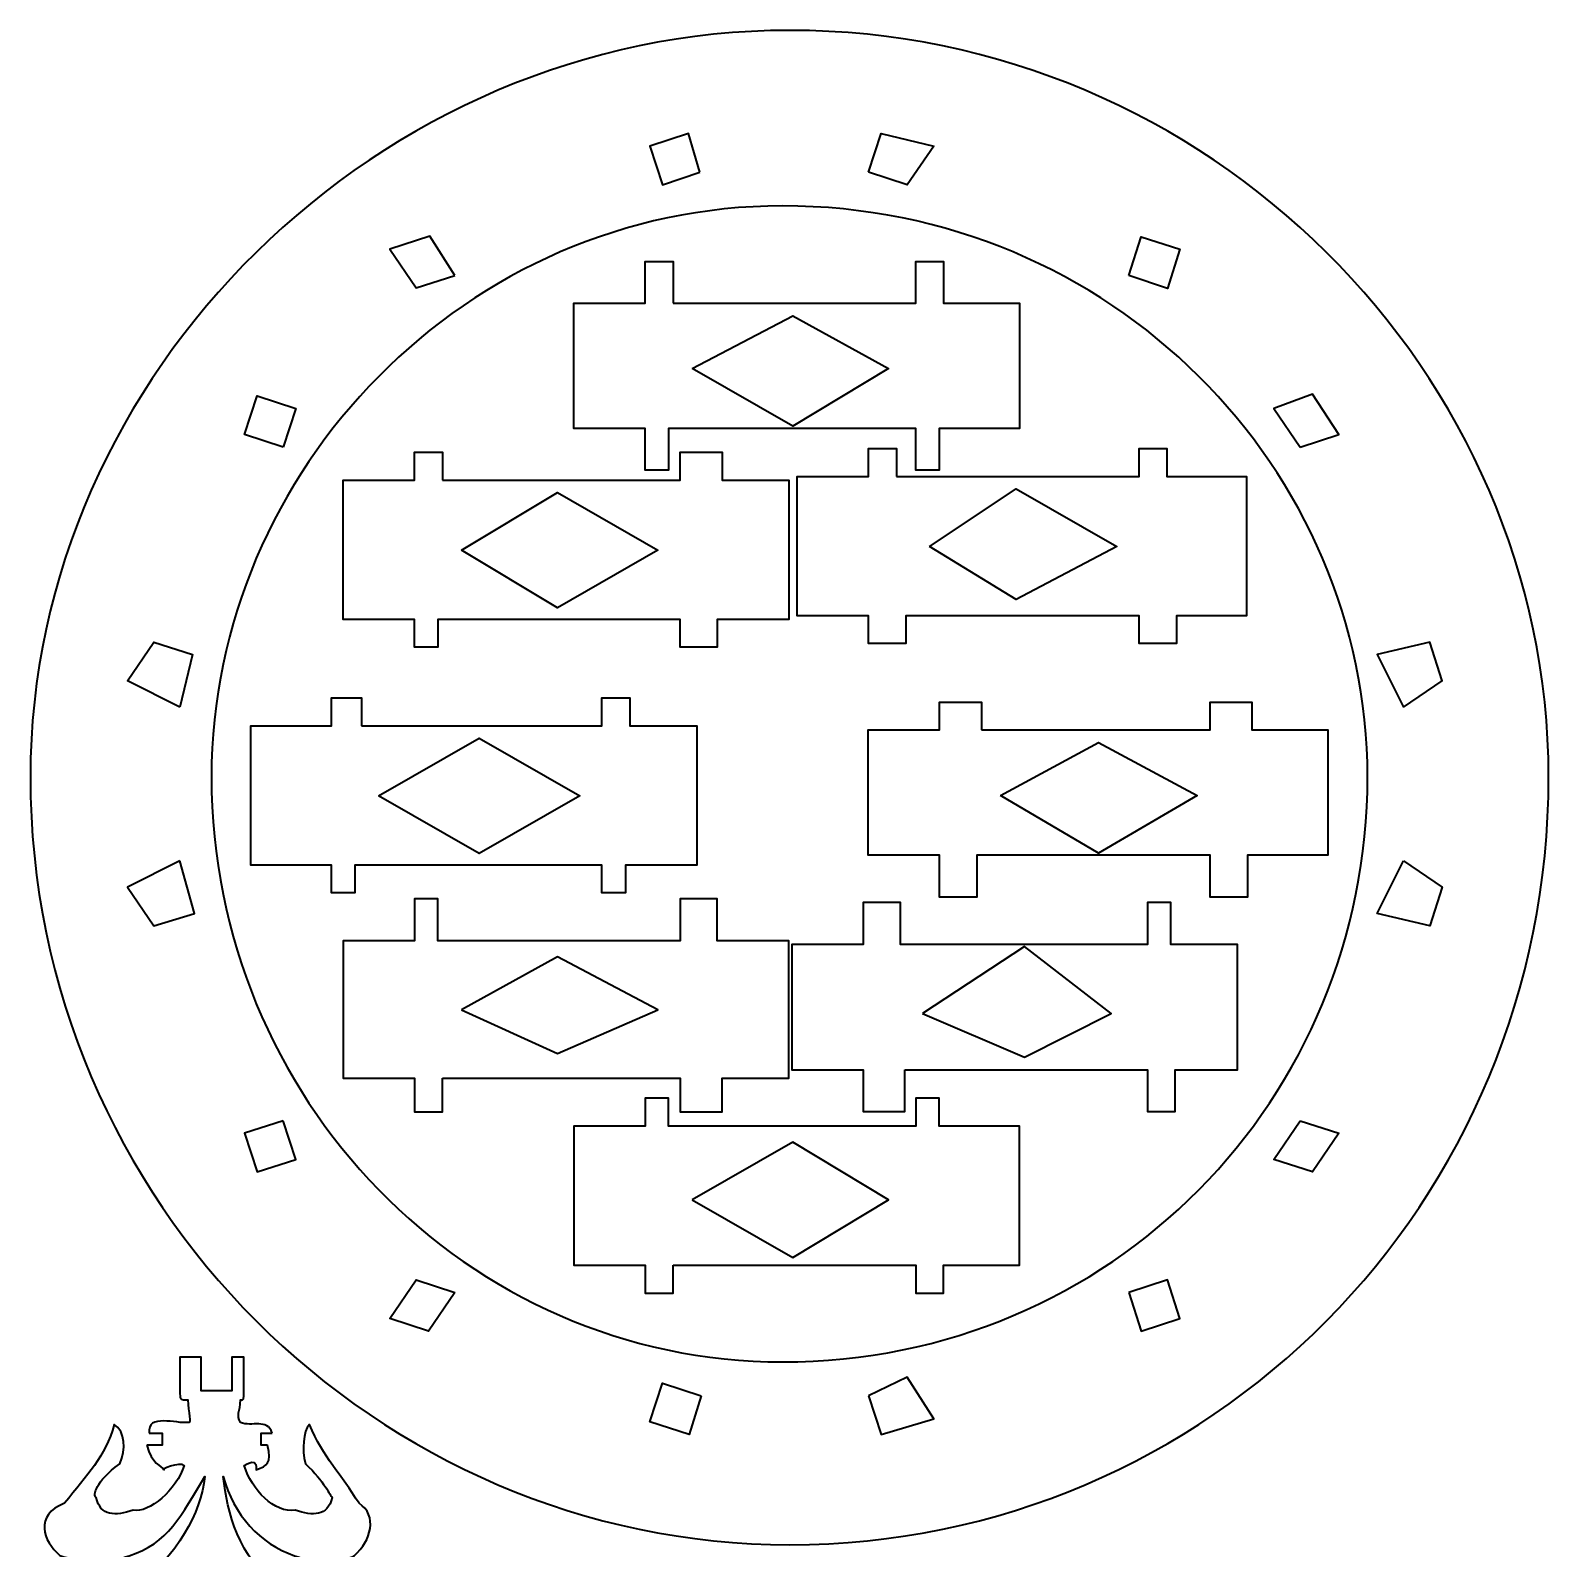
# Model space of a CAD drawing. Header units: centimetres. Extents: x -108 to 55, y -52 to 52.
# Drawn here: x -27.25 to -13.68, y -37.86 to -24.29 of the extents above; entities that cross this region are included whole.
import ezdxf

# ---------------------------------------------------------------- set-up
doc = ezdxf.new("R2010")
doc.units = ezdxf.units.CM
doc.header["$MEASUREMENT"] = 0
doc.layers.add('layer 1', color=7, linetype='Continuous')

msp = doc.modelspace()

# ---------------------------------------------------------------- linework, layer by layer
at = {"layer": 'layer 1', "color": 250, "lineweight": 35}
for points, knots in [([(-20.4626, -24.28804), (-16.71348, -24.28804), (-13.67961, -27.35634), (-13.67961, -30.9625), (-13.67961, -30.9625), (-13.67961, -34.77687), (-16.71348, -37.82606), (-20.4626, -37.82606), (-20.4626, -37.82606), (-24.13392, -37.82606), (-27.25123, -34.77687), (-27.25123, -30.9625), (-27.25123, -30.9625), (-27.25123, -27.35634), (-24.13392, -24.28804), (-20.4626, -24.28804)], [0, 0, 0, 0, 0.2, 0.2, 0.2, 0.2, 0.4, 0.4, 0.4, 0.4, 0.6, 0.6, 0.6, 0.6, 1, 1, 1, 1]), ([(-21.26683, -25.55614), (-21.26683, -25.55614), (-21.60166, -25.66769), (-21.60166, -25.66769), (-21.60166, -25.66769), (-21.60166, -25.66769), (-21.71321, -25.32201), (-21.71321, -25.32201), (-21.71321, -25.32201), (-21.71321, -25.32201), (-21.36753, -25.20991), (-21.36753, -25.20991), (-21.36753, -25.20991), (-21.36753, -25.20991), (-21.26683, -25.55614), (-21.26683, -25.55614)], [0, 0, 0, 0, 0.2, 0.2, 0.2, 0.2, 0.4, 0.4, 0.4, 0.4, 0.6, 0.6, 0.6, 0.6, 1, 1, 1, 1]), ([(-19.75857, -25.55614), (-19.75857, -25.55614), (-19.41289, -25.66769), (-19.41289, -25.66769), (-19.41289, -25.66769), (-19.41289, -25.66769), (-19.17672, -25.32201), (-19.17672, -25.32201), (-19.17672, -25.32201), (-19.17672, -25.32201), (-19.64703, -25.21046), (-19.64703, -25.21046), (-19.64703, -25.21046), (-19.64703, -25.21046), (-19.75857, -25.55614), (-19.75857, -25.55614)], [0, 0, 0, 0, 0.2, 0.2, 0.2, 0.2, 0.4, 0.4, 0.4, 0.4, 0.6, 0.6, 0.6, 0.6, 1, 1, 1, 1]), ([(-20.52777, -25.85766), (-17.5768, -25.85766), (-15.29829, -28.21844), (-15.29829, -30.9625), (-15.29829, -30.9625), (-15.29829, -33.83136), (-17.5768, -36.19198), (-20.52777, -36.19198), (-20.52777, -36.19198), (-23.34679, -36.19198), (-25.63266, -33.83136), (-25.63266, -30.9625), (-25.63266, -30.9625), (-25.63266, -28.21844), (-23.34679, -25.85766), (-20.52777, -25.85766)], [0, 0, 0, 0, 0.2, 0.2, 0.2, 0.2, 0.4, 0.4, 0.4, 0.4, 0.6, 0.6, 0.6, 0.6, 1, 1, 1, 1]), ([(-23.45655, -26.47956), (-23.45655, -26.47956), (-23.80223, -26.59112), (-23.80223, -26.59112), (-23.80223, -26.59112), (-23.80223, -26.59112), (-24.03839, -26.2454), (-24.03839, -26.2454), (-24.03839, -26.2454), (-24.03839, -26.2454), (-23.67972, -26.12768), (-23.67972, -26.12768), (-23.67972, -26.12768), (-23.67972, -26.12768), (-23.45655, -26.47956), (-23.45655, -26.47956)], [0, 0, 0, 0, 0.2, 0.2, 0.2, 0.2, 0.4, 0.4, 0.4, 0.4, 0.6, 0.6, 0.6, 0.6, 1, 1, 1, 1]), ([(-17.43337, -26.47956), (-17.43337, -26.47956), (-17.08769, -26.59691), (-17.08769, -26.59691), (-17.08769, -26.59691), (-17.08769, -26.59691), (-16.97615, -26.2454), (-16.97615, -26.2454), (-16.97615, -26.2454), (-16.97615, -26.2454), (-17.32183, -26.13388), (-17.32183, -26.13388), (-17.32183, -26.13388), (-17.32183, -26.13388), (-17.43337, -26.47956), (-17.43337, -26.47956)], [0, 0, 0, 0, 0.2, 0.2, 0.2, 0.2, 0.4, 0.4, 0.4, 0.4, 0.6, 0.6, 0.6, 0.6, 1, 1, 1, 1]), ([(-21.5065, -26.72678), (-21.5065, -26.72678), (-21.5065, -26.35327), (-21.5065, -26.35327), (-21.5065, -26.35327), (-21.5065, -26.35327), (-21.75546, -26.35327), (-21.75546, -26.35327), (-21.75546, -26.35327), (-21.75546, -26.35327), (-21.75546, -26.72678), (-21.75546, -26.72678), (-21.75546, -26.72678), (-21.75546, -26.72678), (-22.39293, -26.72678), (-22.39293, -26.72678), (-22.39293, -26.72678), (-22.39293, -26.72678), (-22.39293, -27.84765), (-22.39293, -27.84765), (-22.39293, -27.84765), (-22.39293, -27.84765), (-21.75546, -27.84765), (-21.75546, -27.84765), (-21.75546, -27.84765), (-21.75546, -27.84765), (-21.75546, -28.22117), (-21.75546, -28.22117), (-21.75546, -28.22117), (-21.75546, -28.22117), (-21.54642, -28.22117), (-21.54642, -28.22117), (-21.54642, -28.22117), (-21.54642, -28.22117), (-21.54642, -27.84765), (-21.54642, -27.84765), (-21.54642, -27.84765), (-21.54642, -27.84765), (-19.33749, -27.84765), (-19.33749, -27.84765), (-19.33749, -27.84765), (-19.33749, -27.84765), (-19.33749, -28.22117), (-19.33749, -28.22117), (-19.33749, -28.22117), (-19.33749, -28.22117), (-19.12842, -28.22117), (-19.12842, -28.22117), (-19.12842, -28.22117), (-19.12842, -28.22117), (-19.12842, -27.84765), (-19.12842, -27.84765), (-19.12842, -27.84765), (-19.12842, -27.84765), (-18.41021, -27.84765), (-18.41021, -27.84765), (-18.41021, -27.84765), (-18.41021, -27.84765), (-18.41021, -26.72678), (-18.41021, -26.72678), (-18.41021, -26.72678), (-18.41021, -26.72678), (-19.08851, -26.72678), (-19.08851, -26.72678), (-19.08851, -26.72678), (-19.08851, -26.72678), (-19.08851, -26.35327), (-19.08851, -26.35327), (-19.08851, -26.35327), (-19.08851, -26.35327), (-19.33749, -26.35327), (-19.33749, -26.35327), (-19.33749, -26.35327), (-19.33749, -26.35327), (-19.33749, -26.72678), (-19.33749, -26.72678), (-19.33749, -26.72678), (-19.33749, -26.72678), (-21.5065, -26.72678), (-21.5065, -26.72678)], [0, 0, 0, 0, 0.04761905, 0.04761905, 0.04761905, 0.04761905, 0.0952381, 0.0952381, 0.0952381, 0.0952381, 0.14285714, 0.14285714, 0.14285714, 0.14285714, 0.19047619, 0.19047619, 0.19047619, 0.19047619, 0.23809524, 0.23809524, 0.23809524, 0.23809524, 0.28571429, 0.28571429, 0.28571429, 0.28571429, 0.33333333, 0.33333333, 0.33333333, 0.33333333, 0.38095238, 0.38095238, 0.38095238, 0.38095238, 0.42857143, 0.42857143, 0.42857143, 0.42857143, 0.47619048, 0.47619048, 0.47619048, 0.47619048, 0.52380952, 0.52380952, 0.52380952, 0.52380952, 0.57142857, 0.57142857, 0.57142857, 0.57142857, 0.61904762, 0.61904762, 0.61904762, 0.61904762, 0.66666667, 0.66666667, 0.66666667, 0.66666667, 0.71428571, 0.71428571, 0.71428571, 0.71428571, 0.76190476, 0.76190476, 0.76190476, 0.76190476, 0.80952381, 0.80952381, 0.80952381, 0.80952381, 0.85714286, 0.85714286, 0.85714286, 0.85714286, 0.9047619, 0.9047619, 0.9047619, 0.9047619, 1, 1, 1, 1]), ([(-15.89961, -28.01332), (-15.89961, -28.01332), (-16.13579, -27.66764), (-16.13579, -27.66764), (-16.13579, -27.66764), (-16.13579, -27.66764), (-15.79011, -27.54041), (-15.79011, -27.54041), (-15.79011, -27.54041), (-15.79011, -27.54041), (-15.55393, -27.90177), (-15.55393, -27.90177), (-15.55393, -27.90177), (-15.55393, -27.90177), (-15.89961, -28.01332), (-15.89961, -28.01332)], [0, 0, 0, 0, 0.2, 0.2, 0.2, 0.2, 0.4, 0.4, 0.4, 0.4, 0.6, 0.6, 0.6, 0.6, 1, 1, 1, 1]), ([(-24.99032, -28.01332), (-24.99032, -28.01332), (-24.87879, -27.66764), (-24.87879, -27.66764), (-24.87879, -27.66764), (-24.87879, -27.66764), (-25.22447, -27.55609), (-25.22447, -27.55609), (-25.22447, -27.55609), (-25.22447, -27.55609), (-25.336, -27.90177), (-25.336, -27.90177), (-25.336, -27.90177), (-25.336, -27.90177), (-24.99032, -28.01332), (-24.99032, -28.01332)], [0, 0, 0, 0, 0.2, 0.2, 0.2, 0.2, 0.4, 0.4, 0.4, 0.4, 0.6, 0.6, 0.6, 0.6, 1, 1, 1, 1]), ([(-23.56838, -28.30826), (-23.56838, -28.30826), (-23.56838, -28.059), (-23.56838, -28.059), (-23.56838, -28.059), (-23.56838, -28.059), (-23.81735, -28.059), (-23.81735, -28.059), (-23.81735, -28.059), (-23.81735, -28.059), (-23.81735, -28.30826), (-23.81735, -28.30826), (-23.81735, -28.30826), (-23.81735, -28.30826), (-24.45485, -28.30826), (-24.45485, -28.30826), (-24.45485, -28.30826), (-24.45485, -28.30826), (-24.45485, -29.55338), (-24.45485, -29.55338), (-24.45485, -29.55338), (-24.45485, -29.55338), (-23.81735, -29.55338), (-23.81735, -29.55338), (-23.81735, -29.55338), (-23.81735, -29.55338), (-23.81735, -29.80226), (-23.81735, -29.80226), (-23.81735, -29.80226), (-23.81735, -29.80226), (-23.60829, -29.80226), (-23.60829, -29.80226), (-23.60829, -29.80226), (-23.60829, -29.80226), (-23.60829, -29.55338), (-23.60829, -29.55338), (-23.60829, -29.55338), (-23.60829, -29.55338), (-21.44174, -29.55338), (-21.44174, -29.55338), (-21.44174, -29.55338), (-21.44174, -29.55338), (-21.44174, -29.80226), (-21.44174, -29.80226), (-21.44174, -29.80226), (-21.44174, -29.80226), (-21.11073, -29.80226), (-21.11073, -29.80226), (-21.11073, -29.80226), (-21.11073, -29.80226), (-21.11073, -29.55338), (-21.11073, -29.55338), (-21.11073, -29.55338), (-21.11073, -29.55338), (-20.4705, -29.55338), (-20.4705, -29.55338), (-20.4705, -29.55338), (-20.4705, -29.55338), (-20.4705, -28.30826), (-20.4705, -28.30826), (-20.4705, -28.30826), (-20.4705, -28.30826), (-21.06813, -28.30826), (-21.06813, -28.30826), (-21.06813, -28.30826), (-21.06813, -28.30826), (-21.06813, -28.059), (-21.06813, -28.059), (-21.06813, -28.059), (-21.06813, -28.059), (-21.44174, -28.059), (-21.44174, -28.059), (-21.44174, -28.059), (-21.44174, -28.059), (-21.44174, -28.30826), (-21.44174, -28.30826), (-21.44174, -28.30826), (-21.44174, -28.30826), (-23.56838, -28.30826), (-23.56838, -28.30826)], [0, 0, 0, 0, 0.04761905, 0.04761905, 0.04761905, 0.04761905, 0.0952381, 0.0952381, 0.0952381, 0.0952381, 0.14285714, 0.14285714, 0.14285714, 0.14285714, 0.19047619, 0.19047619, 0.19047619, 0.19047619, 0.23809524, 0.23809524, 0.23809524, 0.23809524, 0.28571429, 0.28571429, 0.28571429, 0.28571429, 0.33333333, 0.33333333, 0.33333333, 0.33333333, 0.38095238, 0.38095238, 0.38095238, 0.38095238, 0.42857143, 0.42857143, 0.42857143, 0.42857143, 0.47619048, 0.47619048, 0.47619048, 0.47619048, 0.52380952, 0.52380952, 0.52380952, 0.52380952, 0.57142857, 0.57142857, 0.57142857, 0.57142857, 0.61904762, 0.61904762, 0.61904762, 0.61904762, 0.66666667, 0.66666667, 0.66666667, 0.66666667, 0.71428571, 0.71428571, 0.71428571, 0.71428571, 0.76190476, 0.76190476, 0.76190476, 0.76190476, 0.80952381, 0.80952381, 0.80952381, 0.80952381, 0.85714286, 0.85714286, 0.85714286, 0.85714286, 0.9047619, 0.9047619, 0.9047619, 0.9047619, 1, 1, 1, 1]), ([(-19.50942, -28.27563), (-19.50942, -28.27563), (-19.50942, -28.02676), (-19.50942, -28.02676), (-19.50942, -28.02676), (-19.50942, -28.02676), (-19.75839, -28.02676), (-19.75839, -28.02676), (-19.75839, -28.02676), (-19.75839, -28.02676), (-19.75839, -28.27563), (-19.75839, -28.27563), (-19.75839, -28.27563), (-19.75839, -28.27563), (-20.39584, -28.27563), (-20.39584, -28.27563), (-20.39584, -28.27563), (-20.39584, -28.27563), (-20.39584, -29.5211), (-20.39584, -29.5211), (-20.39584, -29.5211), (-20.39584, -29.5211), (-19.75839, -29.5211), (-19.75839, -29.5211), (-19.75839, -29.5211), (-19.75839, -29.5211), (-19.75839, -29.77001), (-19.75839, -29.77001), (-19.75839, -29.77001), (-19.75839, -29.77001), (-19.4246, -29.77001), (-19.4246, -29.77001), (-19.4246, -29.77001), (-19.4246, -29.77001), (-19.4246, -29.5211), (-19.4246, -29.5211), (-19.4246, -29.5211), (-19.4246, -29.5211), (-17.3404, -29.5211), (-17.3404, -29.5211), (-17.3404, -29.5211), (-17.3404, -29.5211), (-17.3404, -29.77001), (-17.3404, -29.77001), (-17.3404, -29.77001), (-17.3404, -29.77001), (-17.00662, -29.77001), (-17.00662, -29.77001), (-17.00662, -29.77001), (-17.00662, -29.77001), (-17.00662, -29.5211), (-17.00662, -29.5211), (-17.00662, -29.5211), (-17.00662, -29.5211), (-16.37908, -29.5211), (-16.37908, -29.5211), (-16.37908, -29.5211), (-16.37908, -29.5211), (-16.37908, -28.27563), (-16.37908, -28.27563), (-16.37908, -28.27563), (-16.37908, -28.27563), (-17.09142, -28.27563), (-17.09142, -28.27563), (-17.09142, -28.27563), (-17.09142, -28.27563), (-17.09142, -28.02676), (-17.09142, -28.02676), (-17.09142, -28.02676), (-17.09142, -28.02676), (-17.3404, -28.02676), (-17.3404, -28.02676), (-17.3404, -28.02676), (-17.3404, -28.02676), (-17.3404, -28.27563), (-17.3404, -28.27563), (-17.3404, -28.27563), (-17.3404, -28.27563), (-19.50942, -28.27563), (-19.50942, -28.27563)], [0, 0, 0, 0, 0.04761905, 0.04761905, 0.04761905, 0.04761905, 0.0952381, 0.0952381, 0.0952381, 0.0952381, 0.14285714, 0.14285714, 0.14285714, 0.14285714, 0.19047619, 0.19047619, 0.19047619, 0.19047619, 0.23809524, 0.23809524, 0.23809524, 0.23809524, 0.28571429, 0.28571429, 0.28571429, 0.28571429, 0.33333333, 0.33333333, 0.33333333, 0.33333333, 0.38095238, 0.38095238, 0.38095238, 0.38095238, 0.42857143, 0.42857143, 0.42857143, 0.42857143, 0.47619048, 0.47619048, 0.47619048, 0.47619048, 0.52380952, 0.52380952, 0.52380952, 0.52380952, 0.57142857, 0.57142857, 0.57142857, 0.57142857, 0.61904762, 0.61904762, 0.61904762, 0.61904762, 0.66666667, 0.66666667, 0.66666667, 0.66666667, 0.71428571, 0.71428571, 0.71428571, 0.71428571, 0.76190476, 0.76190476, 0.76190476, 0.76190476, 0.80952381, 0.80952381, 0.80952381, 0.80952381, 0.85714286, 0.85714286, 0.85714286, 0.85714286, 0.9047619, 0.9047619, 0.9047619, 0.9047619, 1, 1, 1, 1]), ([(-25.91374, -30.33852), (-25.91374, -30.33852), (-25.80219, -29.8682), (-25.80219, -29.8682), (-25.80219, -29.8682), (-25.80219, -29.8682), (-26.14787, -29.75668), (-26.14787, -29.75668), (-26.14787, -29.75668), (-26.14787, -29.75668), (-26.38405, -30.10236), (-26.38405, -30.10236), (-26.38405, -30.10236), (-26.38405, -30.10236), (-25.91374, -30.33852), (-25.91374, -30.33852)], [0, 0, 0, 0, 0.2, 0.2, 0.2, 0.2, 0.4, 0.4, 0.4, 0.4, 0.6, 0.6, 0.6, 0.6, 1, 1, 1, 1]), ([(-14.97619, -30.33852), (-14.97619, -30.33852), (-15.21236, -29.86823), (-15.21236, -29.86823), (-15.21236, -29.86823), (-15.21236, -29.86823), (-14.74204, -29.75668), (-14.74204, -29.75668), (-14.74204, -29.75668), (-14.74204, -29.75668), (-14.63051, -30.10236), (-14.63051, -30.10236), (-14.63051, -30.10236), (-14.63051, -30.10236), (-14.97619, -30.33852), (-14.97619, -30.33852)], [0, 0, 0, 0, 0.2, 0.2, 0.2, 0.2, 0.4, 0.4, 0.4, 0.4, 0.6, 0.6, 0.6, 0.6, 1, 1, 1, 1]), ([(-24.29174, -30.50457), (-24.29174, -30.50457), (-24.29174, -30.25553), (-24.29174, -30.25553), (-24.29174, -30.25553), (-24.29174, -30.25553), (-24.55941, -30.25553), (-24.55941, -30.25553), (-24.55941, -30.25553), (-24.55941, -30.25553), (-24.55941, -30.50457), (-24.55941, -30.50457), (-24.55941, -30.50457), (-24.55941, -30.50457), (-25.27916, -30.50457), (-25.27916, -30.50457), (-25.27916, -30.50457), (-25.27916, -30.50457), (-25.27916, -31.7497), (-25.27916, -31.7497), (-25.27916, -31.7497), (-25.27916, -31.7497), (-24.55941, -31.7497), (-24.55941, -31.7497), (-24.55941, -31.7497), (-24.55941, -31.7497), (-24.55941, -31.99861), (-24.55941, -31.99861), (-24.55941, -31.99861), (-24.55941, -31.99861), (-24.35029, -31.99861), (-24.35029, -31.99861), (-24.35029, -31.99861), (-24.35029, -31.99861), (-24.35029, -31.7497), (-24.35029, -31.7497), (-24.35029, -31.7497), (-24.35029, -31.7497), (-22.14147, -31.7497), (-22.14147, -31.7497), (-22.14147, -31.7497), (-22.14147, -31.7497), (-22.14147, -31.99861), (-22.14147, -31.99861), (-22.14147, -31.99861), (-22.14147, -31.99861), (-21.93232, -31.99861), (-21.93232, -31.99861), (-21.93232, -31.99861), (-21.93232, -31.99861), (-21.93232, -31.7497), (-21.93232, -31.7497), (-21.93232, -31.7497), (-21.93232, -31.7497), (-21.29485, -31.7497), (-21.29485, -31.7497), (-21.29485, -31.7497), (-21.29485, -31.7497), (-21.29485, -30.50457), (-21.29485, -30.50457), (-21.29485, -30.50457), (-21.29485, -30.50457), (-21.89251, -30.50457), (-21.89251, -30.50457), (-21.89251, -30.50457), (-21.89251, -30.50457), (-21.89251, -30.25553), (-21.89251, -30.25553), (-21.89251, -30.25553), (-21.89251, -30.25553), (-22.14147, -30.25553), (-22.14147, -30.25553), (-22.14147, -30.25553), (-22.14147, -30.25553), (-22.14147, -30.50457), (-22.14147, -30.50457), (-22.14147, -30.50457), (-22.14147, -30.50457), (-24.29174, -30.50457), (-24.29174, -30.50457)], [0, 0, 0, 0, 0.04761905, 0.04761905, 0.04761905, 0.04761905, 0.0952381, 0.0952381, 0.0952381, 0.0952381, 0.14285714, 0.14285714, 0.14285714, 0.14285714, 0.19047619, 0.19047619, 0.19047619, 0.19047619, 0.23809524, 0.23809524, 0.23809524, 0.23809524, 0.28571429, 0.28571429, 0.28571429, 0.28571429, 0.33333333, 0.33333333, 0.33333333, 0.33333333, 0.38095238, 0.38095238, 0.38095238, 0.38095238, 0.42857143, 0.42857143, 0.42857143, 0.42857143, 0.47619048, 0.47619048, 0.47619048, 0.47619048, 0.52380952, 0.52380952, 0.52380952, 0.52380952, 0.57142857, 0.57142857, 0.57142857, 0.57142857, 0.61904762, 0.61904762, 0.61904762, 0.61904762, 0.66666667, 0.66666667, 0.66666667, 0.66666667, 0.71428571, 0.71428571, 0.71428571, 0.71428571, 0.76190476, 0.76190476, 0.76190476, 0.76190476, 0.80952381, 0.80952381, 0.80952381, 0.80952381, 0.85714286, 0.85714286, 0.85714286, 0.85714286, 0.9047619, 0.9047619, 0.9047619, 0.9047619, 1, 1, 1, 1]), ([(-18.74983, -30.54195), (-18.74983, -30.54195), (-18.74983, -30.29304), (-18.74983, -30.29304), (-18.74983, -30.29304), (-18.74983, -30.29304), (-19.12341, -30.29304), (-19.12341, -30.29304), (-19.12341, -30.29304), (-19.12341, -30.29304), (-19.12341, -30.54195), (-19.12341, -30.54195), (-19.12341, -30.54195), (-19.12341, -30.54195), (-19.76087, -30.54195), (-19.76087, -30.54195), (-19.76087, -30.54195), (-19.76087, -30.54195), (-19.76087, -31.66243), (-19.76087, -31.66243), (-19.76087, -31.66243), (-19.76087, -31.66243), (-19.12341, -31.66243), (-19.12341, -31.66243), (-19.12341, -31.66243), (-19.12341, -31.66243), (-19.12341, -32.03595), (-19.12341, -32.03595), (-19.12341, -32.03595), (-19.12341, -32.03595), (-18.78965, -32.03595), (-18.78965, -32.03595), (-18.78965, -32.03595), (-18.78965, -32.03595), (-18.78965, -31.66243), (-18.78965, -31.66243), (-18.78965, -31.66243), (-18.78965, -31.66243), (-16.70544, -31.66243), (-16.70544, -31.66243), (-16.70544, -31.66243), (-16.70544, -31.66243), (-16.70544, -32.03595), (-16.70544, -32.03595), (-16.70544, -32.03595), (-16.70544, -32.03595), (-16.37174, -32.03595), (-16.37174, -32.03595), (-16.37174, -32.03595), (-16.37174, -32.03595), (-16.37174, -31.66243), (-16.37174, -31.66243), (-16.37174, -31.66243), (-16.37174, -31.66243), (-15.65193, -31.66243), (-15.65193, -31.66243), (-15.65193, -31.66243), (-15.65193, -31.66243), (-15.65193, -30.54195), (-15.65193, -30.54195), (-15.65193, -30.54195), (-15.65193, -30.54195), (-16.33185, -30.54195), (-16.33185, -30.54195), (-16.33185, -30.54195), (-16.33185, -30.54195), (-16.33185, -30.29304), (-16.33185, -30.29304), (-16.33185, -30.29304), (-16.33185, -30.29304), (-16.70544, -30.29304), (-16.70544, -30.29304), (-16.70544, -30.29304), (-16.70544, -30.29304), (-16.70544, -30.54195), (-16.70544, -30.54195), (-16.70544, -30.54195), (-16.70544, -30.54195), (-18.74983, -30.54195), (-18.74983, -30.54195)], [0, 0, 0, 0, 0.04761905, 0.04761905, 0.04761905, 0.04761905, 0.0952381, 0.0952381, 0.0952381, 0.0952381, 0.14285714, 0.14285714, 0.14285714, 0.14285714, 0.19047619, 0.19047619, 0.19047619, 0.19047619, 0.23809524, 0.23809524, 0.23809524, 0.23809524, 0.28571429, 0.28571429, 0.28571429, 0.28571429, 0.33333333, 0.33333333, 0.33333333, 0.33333333, 0.38095238, 0.38095238, 0.38095238, 0.38095238, 0.42857143, 0.42857143, 0.42857143, 0.42857143, 0.47619048, 0.47619048, 0.47619048, 0.47619048, 0.52380952, 0.52380952, 0.52380952, 0.52380952, 0.57142857, 0.57142857, 0.57142857, 0.57142857, 0.61904762, 0.61904762, 0.61904762, 0.61904762, 0.66666667, 0.66666667, 0.66666667, 0.66666667, 0.71428571, 0.71428571, 0.71428571, 0.71428571, 0.76190476, 0.76190476, 0.76190476, 0.76190476, 0.80952381, 0.80952381, 0.80952381, 0.80952381, 0.85714286, 0.85714286, 0.85714286, 0.85714286, 0.9047619, 0.9047619, 0.9047619, 0.9047619, 1, 1, 1, 1]), ([(-25.91374, -31.71129), (-25.91374, -31.71129), (-25.78502, -32.18161), (-25.78502, -32.18161), (-25.78502, -32.18161), (-25.78502, -32.18161), (-26.14787, -32.29316), (-26.14787, -32.29316), (-26.14787, -32.29316), (-26.14787, -32.29316), (-26.38405, -31.94745), (-26.38405, -31.94745), (-26.38405, -31.94745), (-26.38405, -31.94745), (-25.91374, -31.71129), (-25.91374, -31.71129)], [0, 0, 0, 0, 0.2, 0.2, 0.2, 0.2, 0.4, 0.4, 0.4, 0.4, 0.6, 0.6, 0.6, 0.6, 1, 1, 1, 1]), ([(-14.97619, -31.71129), (-14.97619, -31.71129), (-15.21236, -32.18161), (-15.21236, -32.18161), (-15.21236, -32.18161), (-15.21236, -32.18161), (-14.74204, -32.29316), (-14.74204, -32.29316), (-14.74204, -32.29316), (-14.74204, -32.29316), (-14.63051, -31.94748), (-14.63051, -31.94748), (-14.63051, -31.94748), (-14.63051, -31.94748), (-14.97619, -31.71129), (-14.97619, -31.71129)], [0, 0, 0, 0, 0.2, 0.2, 0.2, 0.2, 0.4, 0.4, 0.4, 0.4, 0.6, 0.6, 0.6, 0.6, 1, 1, 1, 1]), ([(-23.56838, -33.65463), (-23.56838, -33.65463), (-23.56838, -33.95549), (-23.56838, -33.95549), (-23.56838, -33.95549), (-23.56838, -33.95549), (-23.81735, -33.95549), (-23.81735, -33.95549), (-23.81735, -33.95549), (-23.81735, -33.95549), (-23.81735, -33.65463), (-23.81735, -33.65463), (-23.81735, -33.65463), (-23.81735, -33.65463), (-24.45485, -33.65463), (-24.45485, -33.65463), (-24.45485, -33.65463), (-24.45485, -33.65463), (-24.45485, -32.42687), (-24.45485, -32.42687), (-24.45485, -32.42687), (-24.45485, -32.42687), (-23.81735, -32.42687), (-23.81735, -32.42687), (-23.81735, -32.42687), (-23.81735, -32.42687), (-23.81735, -32.05335), (-23.81735, -32.05335), (-23.81735, -32.05335), (-23.81735, -32.05335), (-23.60829, -32.05335), (-23.60829, -32.05335), (-23.60829, -32.05335), (-23.60829, -32.05335), (-23.60829, -32.42687), (-23.60829, -32.42687), (-23.60829, -32.42687), (-23.60829, -32.42687), (-21.44174, -32.42687), (-21.44174, -32.42687), (-21.44174, -32.42687), (-21.44174, -32.42687), (-21.44174, -32.05335), (-21.44174, -32.05335), (-21.44174, -32.05335), (-21.44174, -32.05335), (-21.11073, -32.05335), (-21.11073, -32.05335), (-21.11073, -32.05335), (-21.11073, -32.05335), (-21.11073, -32.42687), (-21.11073, -32.42687), (-21.11073, -32.42687), (-21.11073, -32.42687), (-20.4705, -32.42687), (-20.4705, -32.42687), (-20.4705, -32.42687), (-20.4705, -32.42687), (-20.4705, -33.65463), (-20.4705, -33.65463), (-20.4705, -33.65463), (-20.4705, -33.65463), (-21.06813, -33.65463), (-21.06813, -33.65463), (-21.06813, -33.65463), (-21.06813, -33.65463), (-21.06813, -33.95549), (-21.06813, -33.95549), (-21.06813, -33.95549), (-21.06813, -33.95549), (-21.44174, -33.95549), (-21.44174, -33.95549), (-21.44174, -33.95549), (-21.44174, -33.95549), (-21.44174, -33.65463), (-21.44174, -33.65463), (-21.44174, -33.65463), (-21.44174, -33.65463), (-23.56838, -33.65463), (-23.56838, -33.65463)], [0, 0, 0, 0, 0.04761905, 0.04761905, 0.04761905, 0.04761905, 0.0952381, 0.0952381, 0.0952381, 0.0952381, 0.14285714, 0.14285714, 0.14285714, 0.14285714, 0.19047619, 0.19047619, 0.19047619, 0.19047619, 0.23809524, 0.23809524, 0.23809524, 0.23809524, 0.28571429, 0.28571429, 0.28571429, 0.28571429, 0.33333333, 0.33333333, 0.33333333, 0.33333333, 0.38095238, 0.38095238, 0.38095238, 0.38095238, 0.42857143, 0.42857143, 0.42857143, 0.42857143, 0.47619048, 0.47619048, 0.47619048, 0.47619048, 0.52380952, 0.52380952, 0.52380952, 0.52380952, 0.57142857, 0.57142857, 0.57142857, 0.57142857, 0.61904762, 0.61904762, 0.61904762, 0.61904762, 0.66666667, 0.66666667, 0.66666667, 0.66666667, 0.71428571, 0.71428571, 0.71428571, 0.71428571, 0.76190476, 0.76190476, 0.76190476, 0.76190476, 0.80952381, 0.80952381, 0.80952381, 0.80952381, 0.85714286, 0.85714286, 0.85714286, 0.85714286, 0.9047619, 0.9047619, 0.9047619, 0.9047619, 1, 1, 1, 1]), ([(-19.43461, -33.58001), (-19.43461, -33.58001), (-19.43461, -33.95349), (-19.43461, -33.95349), (-19.43461, -33.95349), (-19.43461, -33.95349), (-19.80821, -33.95349), (-19.80821, -33.95349), (-19.80821, -33.95349), (-19.80821, -33.95349), (-19.80821, -33.58001), (-19.80821, -33.58001), (-19.80821, -33.58001), (-19.80821, -33.58001), (-20.44576, -33.58001), (-20.44576, -33.58001), (-20.44576, -33.58001), (-20.44576, -33.58001), (-20.44576, -32.45949), (-20.44576, -32.45949), (-20.44576, -32.45949), (-20.44576, -32.45949), (-19.80821, -32.45949), (-19.80821, -32.45949), (-19.80821, -32.45949), (-19.80821, -32.45949), (-19.80821, -32.0858), (-19.80821, -32.0858), (-19.80821, -32.0858), (-19.80821, -32.0858), (-19.4745, -32.0858), (-19.4745, -32.0858), (-19.4745, -32.0858), (-19.4745, -32.0858), (-19.4745, -32.45949), (-19.4745, -32.45949), (-19.4745, -32.45949), (-19.4745, -32.45949), (-17.26561, -32.45949), (-17.26561, -32.45949), (-17.26561, -32.45949), (-17.26561, -32.45949), (-17.26561, -32.0858), (-17.26561, -32.0858), (-17.26561, -32.0858), (-17.26561, -32.0858), (-17.05652, -32.0858), (-17.05652, -32.0858), (-17.05652, -32.0858), (-17.05652, -32.0858), (-17.05652, -32.45949), (-17.05652, -32.45949), (-17.05652, -32.45949), (-17.05652, -32.45949), (-16.46144, -32.45949), (-16.46144, -32.45949), (-16.46144, -32.45949), (-16.46144, -32.45949), (-16.46144, -33.58001), (-16.46144, -33.58001), (-16.46144, -33.58001), (-16.46144, -33.58001), (-17.01663, -33.58001), (-17.01663, -33.58001), (-17.01663, -33.58001), (-17.01663, -33.58001), (-17.01663, -33.95349), (-17.01663, -33.95349), (-17.01663, -33.95349), (-17.01663, -33.95349), (-17.26561, -33.95349), (-17.26561, -33.95349), (-17.26561, -33.95349), (-17.26561, -33.95349), (-17.26561, -33.58001), (-17.26561, -33.58001), (-17.26561, -33.58001), (-17.26561, -33.58001), (-19.43461, -33.58001), (-19.43461, -33.58001)], [0, 0, 0, 0, 0.04761905, 0.04761905, 0.04761905, 0.04761905, 0.0952381, 0.0952381, 0.0952381, 0.0952381, 0.14285714, 0.14285714, 0.14285714, 0.14285714, 0.19047619, 0.19047619, 0.19047619, 0.19047619, 0.23809524, 0.23809524, 0.23809524, 0.23809524, 0.28571429, 0.28571429, 0.28571429, 0.28571429, 0.33333333, 0.33333333, 0.33333333, 0.33333333, 0.38095238, 0.38095238, 0.38095238, 0.38095238, 0.42857143, 0.42857143, 0.42857143, 0.42857143, 0.47619048, 0.47619048, 0.47619048, 0.47619048, 0.52380952, 0.52380952, 0.52380952, 0.52380952, 0.57142857, 0.57142857, 0.57142857, 0.57142857, 0.61904762, 0.61904762, 0.61904762, 0.61904762, 0.66666667, 0.66666667, 0.66666667, 0.66666667, 0.71428571, 0.71428571, 0.71428571, 0.71428571, 0.76190476, 0.76190476, 0.76190476, 0.76190476, 0.80952381, 0.80952381, 0.80952381, 0.80952381, 0.85714286, 0.85714286, 0.85714286, 0.85714286, 0.9047619, 0.9047619, 0.9047619, 0.9047619, 1, 1, 1, 1]), ([(-21.5065, -35.32805), (-21.5065, -35.32805), (-21.5065, -35.5771), (-21.5065, -35.5771), (-21.5065, -35.5771), (-21.5065, -35.5771), (-21.75546, -35.5771), (-21.75546, -35.5771), (-21.75546, -35.5771), (-21.75546, -35.5771), (-21.75546, -35.32805), (-21.75546, -35.32805), (-21.75546, -35.32805), (-21.75546, -35.32805), (-22.39293, -35.32805), (-22.39293, -35.32805), (-22.39293, -35.32805), (-22.39293, -35.32805), (-22.39293, -34.08292), (-22.39293, -34.08292), (-22.39293, -34.08292), (-22.39293, -34.08292), (-21.75546, -34.08292), (-21.75546, -34.08292), (-21.75546, -34.08292), (-21.75546, -34.08292), (-21.75546, -33.83401), (-21.75546, -33.83401), (-21.75546, -33.83401), (-21.75546, -33.83401), (-21.54642, -33.83401), (-21.54642, -33.83401), (-21.54642, -33.83401), (-21.54642, -33.83401), (-21.54642, -34.08292), (-21.54642, -34.08292), (-21.54642, -34.08292), (-21.54642, -34.08292), (-19.33749, -34.08292), (-19.33749, -34.08292), (-19.33749, -34.08292), (-19.33749, -34.08292), (-19.33749, -33.83401), (-19.33749, -33.83401), (-19.33749, -33.83401), (-19.33749, -33.83401), (-19.12842, -33.83401), (-19.12842, -33.83401), (-19.12842, -33.83401), (-19.12842, -33.83401), (-19.12842, -34.08292), (-19.12842, -34.08292), (-19.12842, -34.08292), (-19.12842, -34.08292), (-18.41021, -34.08292), (-18.41021, -34.08292), (-18.41021, -34.08292), (-18.41021, -34.08292), (-18.41021, -35.32805), (-18.41021, -35.32805), (-18.41021, -35.32805), (-18.41021, -35.32805), (-19.08851, -35.32805), (-19.08851, -35.32805), (-19.08851, -35.32805), (-19.08851, -35.32805), (-19.08851, -35.5771), (-19.08851, -35.5771), (-19.08851, -35.5771), (-19.08851, -35.5771), (-19.33749, -35.5771), (-19.33749, -35.5771), (-19.33749, -35.5771), (-19.33749, -35.5771), (-19.33749, -35.32805), (-19.33749, -35.32805), (-19.33749, -35.32805), (-19.33749, -35.32805), (-21.5065, -35.32805), (-21.5065, -35.32805)], [0, 0, 0, 0, 0.04761905, 0.04761905, 0.04761905, 0.04761905, 0.0952381, 0.0952381, 0.0952381, 0.0952381, 0.14285714, 0.14285714, 0.14285714, 0.14285714, 0.19047619, 0.19047619, 0.19047619, 0.19047619, 0.23809524, 0.23809524, 0.23809524, 0.23809524, 0.28571429, 0.28571429, 0.28571429, 0.28571429, 0.33333333, 0.33333333, 0.33333333, 0.33333333, 0.38095238, 0.38095238, 0.38095238, 0.38095238, 0.42857143, 0.42857143, 0.42857143, 0.42857143, 0.47619048, 0.47619048, 0.47619048, 0.47619048, 0.52380952, 0.52380952, 0.52380952, 0.52380952, 0.57142857, 0.57142857, 0.57142857, 0.57142857, 0.61904762, 0.61904762, 0.61904762, 0.61904762, 0.66666667, 0.66666667, 0.66666667, 0.66666667, 0.71428571, 0.71428571, 0.71428571, 0.71428571, 0.76190476, 0.76190476, 0.76190476, 0.76190476, 0.80952381, 0.80952381, 0.80952381, 0.80952381, 0.85714286, 0.85714286, 0.85714286, 0.85714286, 0.9047619, 0.9047619, 0.9047619, 0.9047619, 1, 1, 1, 1]), ([(-24.99032, -34.03648), (-24.99032, -34.03648), (-24.87879, -34.38216), (-24.87879, -34.38216), (-24.87879, -34.38216), (-24.87879, -34.38216), (-25.22447, -34.49372), (-25.22447, -34.49372), (-25.22447, -34.49372), (-25.22447, -34.49372), (-25.336, -34.14804), (-25.336, -34.14804), (-25.336, -34.14804), (-25.336, -34.14804), (-24.99032, -34.03648), (-24.99032, -34.03648)], [0, 0, 0, 0, 0.2, 0.2, 0.2, 0.2, 0.4, 0.4, 0.4, 0.4, 0.6, 0.6, 0.6, 0.6, 1, 1, 1, 1]), ([(-15.89961, -34.03648), (-15.89961, -34.03648), (-16.13579, -34.38216), (-16.13579, -34.38216), (-16.13579, -34.38216), (-16.13579, -34.38216), (-15.79011, -34.49372), (-15.79011, -34.49372), (-15.79011, -34.49372), (-15.79011, -34.49372), (-15.55393, -34.14804), (-15.55393, -34.14804), (-15.55393, -34.14804), (-15.55393, -34.14804), (-15.89961, -34.03648), (-15.89961, -34.03648)], [0, 0, 0, 0, 0.2, 0.2, 0.2, 0.2, 0.4, 0.4, 0.4, 0.4, 0.6, 0.6, 0.6, 0.6, 1, 1, 1, 1]), ([(-23.45655, -35.57027), (-23.45655, -35.57027), (-23.80223, -35.45872), (-23.80223, -35.45872), (-23.80223, -35.45872), (-23.80223, -35.45872), (-24.03841, -35.80441), (-24.03841, -35.80441), (-24.03841, -35.80441), (-24.03841, -35.80441), (-23.69273, -35.91596), (-23.69273, -35.91596), (-23.69273, -35.91596), (-23.69273, -35.91596), (-23.45655, -35.57027), (-23.45655, -35.57027)], [0, 0, 0, 0, 0.2, 0.2, 0.2, 0.2, 0.4, 0.4, 0.4, 0.4, 0.6, 0.6, 0.6, 0.6, 1, 1, 1, 1]), ([(-17.43338, -35.57027), (-17.43338, -35.57027), (-17.0877, -35.45872), (-17.0877, -35.45872), (-17.0877, -35.45872), (-17.0877, -35.45872), (-16.97576, -35.80441), (-16.97576, -35.80441), (-16.97576, -35.80441), (-16.97576, -35.80441), (-17.32183, -35.91596), (-17.32183, -35.91596), (-17.32183, -35.91596), (-17.32183, -35.91596), (-17.43338, -35.57027), (-17.43338, -35.57027)], [0, 0, 0, 0, 0.2, 0.2, 0.2, 0.2, 0.4, 0.4, 0.4, 0.4, 0.6, 0.6, 0.6, 0.6, 1, 1, 1, 1]), ([(-25.34203, -36.45053), (-25.34203, -36.45053), (-25.34203, -36.15053), (-25.34203, -36.15053), (-25.34203, -36.15053), (-25.34203, -36.15053), (-25.44909, -36.15053), (-25.44909, -36.15053), (-25.44909, -36.15053), (-25.44909, -36.15053), (-25.44909, -36.45053), (-25.44909, -36.45053), (-25.44909, -36.45053), (-25.44909, -36.45053), (-25.72543, -36.45053), (-25.72543, -36.45053), (-25.72543, -36.45053), (-25.72543, -36.45053), (-25.72543, -36.15053), (-25.72543, -36.15053), (-25.72543, -36.15053), (-25.72543, -36.15053), (-25.91476, -36.15053), (-25.91476, -36.15053), (-25.91476, -36.15053), (-25.91476, -36.15053), (-25.91476, -36.45053), (-25.91476, -36.45053)], [0, 0, 0, 0, 0.125, 0.125, 0.125, 0.125, 0.25, 0.25, 0.25, 0.25, 0.375, 0.375, 0.375, 0.375, 0.5, 0.5, 0.5, 0.5, 0.625, 0.625, 0.625, 0.625, 0.75, 0.75, 0.75, 0.75, 1, 1, 1, 1]), ([(-19.75858, -36.4937), (-19.75858, -36.4937), (-19.4129, -36.32751), (-19.4129, -36.32751), (-19.4129, -36.32751), (-19.4129, -36.32751), (-19.17672, -36.70116), (-19.17672, -36.70116), (-19.17672, -36.70116), (-19.17672, -36.70116), (-19.64705, -36.83938), (-19.64705, -36.83938), (-19.64705, -36.83938), (-19.64705, -36.83938), (-19.75858, -36.4937), (-19.75858, -36.4937)], [0, 0, 0, 0, 0.2, 0.2, 0.2, 0.2, 0.4, 0.4, 0.4, 0.4, 0.6, 0.6, 0.6, 0.6, 1, 1, 1, 1]), ([(-25.91476, -36.45053), (-25.91476, -36.52932), (-25.91476, -36.53177), (-25.84259, -36.53177), (-25.84259, -36.53177), (-25.84259, -36.64146), (-25.80268, -36.74619), (-25.84259, -36.73362), (-25.84259, -36.73362), (-25.94213, -36.74653), (-26.21114, -36.65141), (-26.18906, -36.82818)], [0, 0, 0, 0, 0.25, 0.25, 0.25, 0.25, 0.5, 0.5, 0.5, 0.5, 1, 1, 1, 1]), ([(-25.09057, -36.82818), (-25.13038, -36.69386), (-25.27476, -36.77609), (-25.37433, -36.73362), (-25.37433, -36.73362), (-25.41422, -36.66402), (-25.37433, -36.63908), (-25.37433, -36.53177), (-25.37433, -36.53177), (-25.34203, -36.53177), (-25.34203, -36.52932), (-25.34203, -36.45053)], [0, 0, 0, 0, 0.25, 0.25, 0.25, 0.25, 0.5, 0.5, 0.5, 0.5, 1, 1, 1, 1]), ([(-21.25599, -36.4937), (-21.25599, -36.4937), (-21.60167, -36.38215), (-21.60167, -36.38215), (-21.60167, -36.38215), (-21.60167, -36.38215), (-21.71323, -36.72783), (-21.71323, -36.72783), (-21.71323, -36.72783), (-21.71323, -36.72783), (-21.36241, -36.83938), (-21.36241, -36.83938), (-21.36241, -36.83938), (-21.36241, -36.83938), (-21.25599, -36.4937), (-21.25599, -36.4937)], [0, 0, 0, 0, 0.2, 0.2, 0.2, 0.2, 0.4, 0.4, 0.4, 0.4, 0.6, 0.6, 0.6, 0.6, 1, 1, 1, 1]), ([(-26.21114, -36.93529), (-26.16377, -37.10958), (-26.08154, -37.11709), (-26.05668, -37.15719), (-26.05668, -37.15719), (-26.10905, -37.15719), (-25.9073, -37.07465), (-25.87742, -37.11709), (-25.87742, -37.11709), (-25.94208, -37.33396), (-26.19123, -37.54535), (-26.3331, -37.51824), (-26.3331, -37.51824), (-26.49247, -37.56853), (-26.62201, -37.57532), (-26.66433, -37.40369), (-26.66433, -37.40369), (-26.69168, -37.38553), (-26.67385, -37.26426), (-26.45264, -37.1021), (-26.45264, -37.1021), (-26.39287, -36.97529), (-26.40278, -36.81592), (-26.50086, -36.75098), (-26.50086, -36.75098), (-26.58468, -37.04498), (-26.74401, -37.19653), (-26.94565, -37.45595), (-26.94565, -37.45595), (-27.21988, -37.5604), (-27.13824, -37.79453), (-26.98813, -37.92135), (-26.98813, -37.92135), (-26.79881, -37.9887), (-26.53476, -37.9887), (-26.368, -37.92414), (-26.368, -37.92414), (-26.01932, -37.81703), (-25.90238, -37.56275), (-25.69062, -37.21665), (-25.69062, -37.21665), (-25.72799, -37.54783), (-25.93971, -37.91663), (-26.31069, -38.21545), (-26.31069, -38.21545), (-26.39787, -38.36228), (-26.39034, -38.59376), (-26.1837, -38.80074), (-26.1837, -38.80074), (-25.81265, -38.9925), (-25.65822, -39.14181), (-25.67081, -39.33356), (-25.67081, -39.33356), (-25.55868, -39.14181), (-25.40425, -38.9925), (-25.07557, -38.80074), (-25.07557, -38.80074), (-24.86892, -38.59376), (-24.73687, -38.36228), (-25.03084, -38.21545), (-25.03084, -38.21545), (-25.40182, -37.91663), (-25.4889, -37.54783), (-25.52636, -37.21665), (-25.52636, -37.21665), (-25.43501, -37.56275), (-25.19756, -37.81703), (-24.89136, -37.92414), (-24.89136, -37.92414), (-24.72136, -37.9887), (-24.46045, -37.9887), (-24.35348, -37.92135), (-24.35348, -37.92135), (-24.2066, -37.79453), (-24.14429, -37.5604), (-24.3136, -37.45595), (-24.3136, -37.45595), (-24.47289, -37.19653), (-24.63231, -37.04498), (-24.75681, -36.75098), (-24.75681, -36.75098), (-24.81412, -36.81592), (-24.82413, -36.97529), (-24.79292, -37.1021), (-24.79292, -37.1021), (-24.61989, -37.26426), (-24.5718, -37.38553), (-24.55257, -37.40369), (-24.55257, -37.40369), (-24.59491, -37.57532), (-24.72443, -37.56853), (-24.8838, -37.51824), (-24.8838, -37.51824), (-25.06813, -37.54535), (-25.2748, -37.33396), (-25.33957, -37.11709), (-25.33957, -37.11709), (-25.26476, -37.07465), (-25.225, -37.07465), (-25.23248, -37.15719), (-25.23248, -37.15719), (-25.13035, -37.11471), (-25.09548, -37.10483), (-25.13038, -36.93529)], [0, 0, 0, 0, 0.03703704, 0.03703704, 0.03703704, 0.03703704, 0.07407407, 0.07407407, 0.07407407, 0.07407407, 0.11111111, 0.11111111, 0.11111111, 0.11111111, 0.14814815, 0.14814815, 0.14814815, 0.14814815, 0.18518519, 0.18518519, 0.18518519, 0.18518519, 0.22222222, 0.22222222, 0.22222222, 0.22222222, 0.25925926, 0.25925926, 0.25925926, 0.25925926, 0.2962963, 0.2962963, 0.2962963, 0.2962963, 0.33333333, 0.33333333, 0.33333333, 0.33333333, 0.37037037, 0.37037037, 0.37037037, 0.37037037, 0.40740741, 0.40740741, 0.40740741, 0.40740741, 0.44444444, 0.44444444, 0.44444444, 0.44444444, 0.48148148, 0.48148148, 0.48148148, 0.48148148, 0.51851852, 0.51851852, 0.51851852, 0.51851852, 0.55555556, 0.55555556, 0.55555556, 0.55555556, 0.59259259, 0.59259259, 0.59259259, 0.59259259, 0.62962963, 0.62962963, 0.62962963, 0.62962963, 0.66666667, 0.66666667, 0.66666667, 0.66666667, 0.7037037, 0.7037037, 0.7037037, 0.7037037, 0.74074074, 0.74074074, 0.74074074, 0.74074074, 0.77777778, 0.77777778, 0.77777778, 0.77777778, 0.81481481, 0.81481481, 0.81481481, 0.81481481, 0.85185185, 0.85185185, 0.85185185, 0.85185185, 0.88888889, 0.88888889, 0.88888889, 0.88888889, 0.92592593, 0.92592593, 0.92592593, 0.92592593, 1, 1, 1, 1]), ([(-26.18906, -36.82818), (-26.18906, -36.82818), (-26.07167, -36.82818), (-26.07167, -36.82818), (-26.07167, -36.82818), (-26.07167, -36.82818), (-26.07167, -36.93529), (-26.07167, -36.93529), (-26.07167, -36.93529), (-26.07167, -36.93529), (-26.21114, -36.93529), (-26.21114, -36.93529)], [0, 0, 0, 0, 0.25, 0.25, 0.25, 0.25, 0.5, 0.5, 0.5, 0.5, 1, 1, 1, 1]), ([(-25.13038, -36.93529), (-25.13038, -36.93529), (-25.18769, -36.93529), (-25.18769, -36.93529), (-25.18769, -36.93529), (-25.18769, -36.93529), (-25.18769, -36.82818), (-25.18769, -36.82818), (-25.18769, -36.82818), (-25.18769, -36.82818), (-25.09057, -36.82818), (-25.09057, -36.82818)], [0, 0, 0, 0, 0.25, 0.25, 0.25, 0.25, 0.5, 0.5, 0.5, 0.5, 1, 1, 1, 1])]:
    msp.add_open_spline(points, degree=3, knots=knots, dxfattribs=at)
at = {"layer": 'layer 1', "color": 242, "lineweight": 35}
for points in [[(-21.33465, -27.31217), (-21.33465, -27.31217), (-20.43572, -27.82746), (-20.43572, -27.82746), (-20.43572, -27.82746), (-20.43572, -27.82746), (-19.57906, -27.31217), (-19.57906, -27.31217), (-19.57906, -27.31217), (-19.57906, -27.31217), (-20.43572, -26.83896), (-20.43572, -26.83896), (-20.43572, -26.83896), (-20.43572, -26.83896), (-21.33465, -27.31217), (-21.33465, -27.31217)], [(-23.3966, -28.93574), (-23.3966, -28.93574), (-22.53996, -29.45103), (-22.53996, -29.45103), (-22.53996, -29.45103), (-22.53996, -29.45103), (-21.64095, -28.93574), (-21.64095, -28.93574), (-21.64095, -28.93574), (-21.64095, -28.93574), (-22.53996, -28.42043), (-22.53996, -28.42043), (-22.53996, -28.42043), (-22.53996, -28.42043), (-23.3966, -28.93574), (-23.3966, -28.93574)], [(-19.21293, -28.90347), (-19.21293, -28.90347), (-18.43854, -29.3763), (-18.43854, -29.3763), (-18.43854, -29.3763), (-18.43854, -29.3763), (-17.53963, -28.90347), (-17.53963, -28.90347), (-17.53963, -28.90347), (-17.53963, -28.90347), (-18.43854, -28.3878), (-18.43854, -28.3878), (-18.43854, -28.3878), (-18.43854, -28.3878), (-19.21293, -28.90347), (-19.21293, -28.90347)], [(-24.13861, -31.13206), (-24.13861, -31.13206), (-23.23959, -31.64772), (-23.23959, -31.64772), (-23.23959, -31.64772), (-23.23959, -31.64772), (-22.34068, -31.13206), (-22.34068, -31.13206), (-22.34068, -31.13206), (-22.34068, -31.13206), (-23.23959, -30.61661), (-23.23959, -30.61661), (-23.23959, -30.61661), (-23.23959, -30.61661), (-24.13861, -31.13206), (-24.13861, -31.13206)], [(-18.57797, -31.12696), (-18.57797, -31.12696), (-17.70258, -31.64263), (-17.70258, -31.64263), (-17.70258, -31.64263), (-17.70258, -31.64263), (-16.82238, -31.12696), (-16.82238, -31.12696), (-16.82238, -31.12696), (-16.82238, -31.12696), (-17.70258, -30.65395), (-17.70258, -30.65395), (-17.70258, -30.65395), (-17.70258, -30.65395), (-18.57797, -31.12696), (-18.57797, -31.12696)], [(-23.3966, -33.04451), (-23.3966, -33.04451), (-22.53996, -32.57132), (-22.53996, -32.57132), (-22.53996, -32.57132), (-22.53996, -32.57132), (-21.64095, -33.04451), (-21.64095, -33.04451), (-21.64095, -33.04451), (-21.64095, -33.04451), (-22.53996, -33.43552), (-22.53996, -33.43552), (-22.53996, -33.43552), (-22.53996, -33.43552), (-23.3966, -33.04451), (-23.3966, -33.04451)], [(-19.27679, -33.07696), (-19.27679, -33.07696), (-18.36382, -32.4793), (-18.36382, -32.4793), (-18.36382, -32.4793), (-18.36382, -32.4793), (-17.58945, -33.07696), (-17.58945, -33.07696), (-17.58945, -33.07696), (-17.58945, -33.07696), (-18.36382, -33.4678), (-18.36382, -33.4678), (-18.36382, -33.4678), (-18.36382, -33.4678), (-19.27679, -33.07696), (-19.27679, -33.07696)], [(-21.33465, -34.74283), (-21.33465, -34.74283), (-20.43572, -34.22738), (-20.43572, -34.22738), (-20.43572, -34.22738), (-20.43572, -34.22738), (-19.57906, -34.74283), (-19.57906, -34.74283), (-19.57906, -34.74283), (-19.57906, -34.74283), (-20.43572, -35.25832), (-20.43572, -35.25832), (-20.43572, -35.25832), (-20.43572, -35.25832), (-21.33465, -34.74283), (-21.33465, -34.74283)]]:
    msp.add_open_spline(points, degree=3, knots=[0, 0, 0, 0, 0.2, 0.2, 0.2, 0.2, 0.4, 0.4, 0.4, 0.4, 0.6, 0.6, 0.6, 0.6, 1, 1, 1, 1], dxfattribs=at)

doc.saveas('drawing.dxf')
